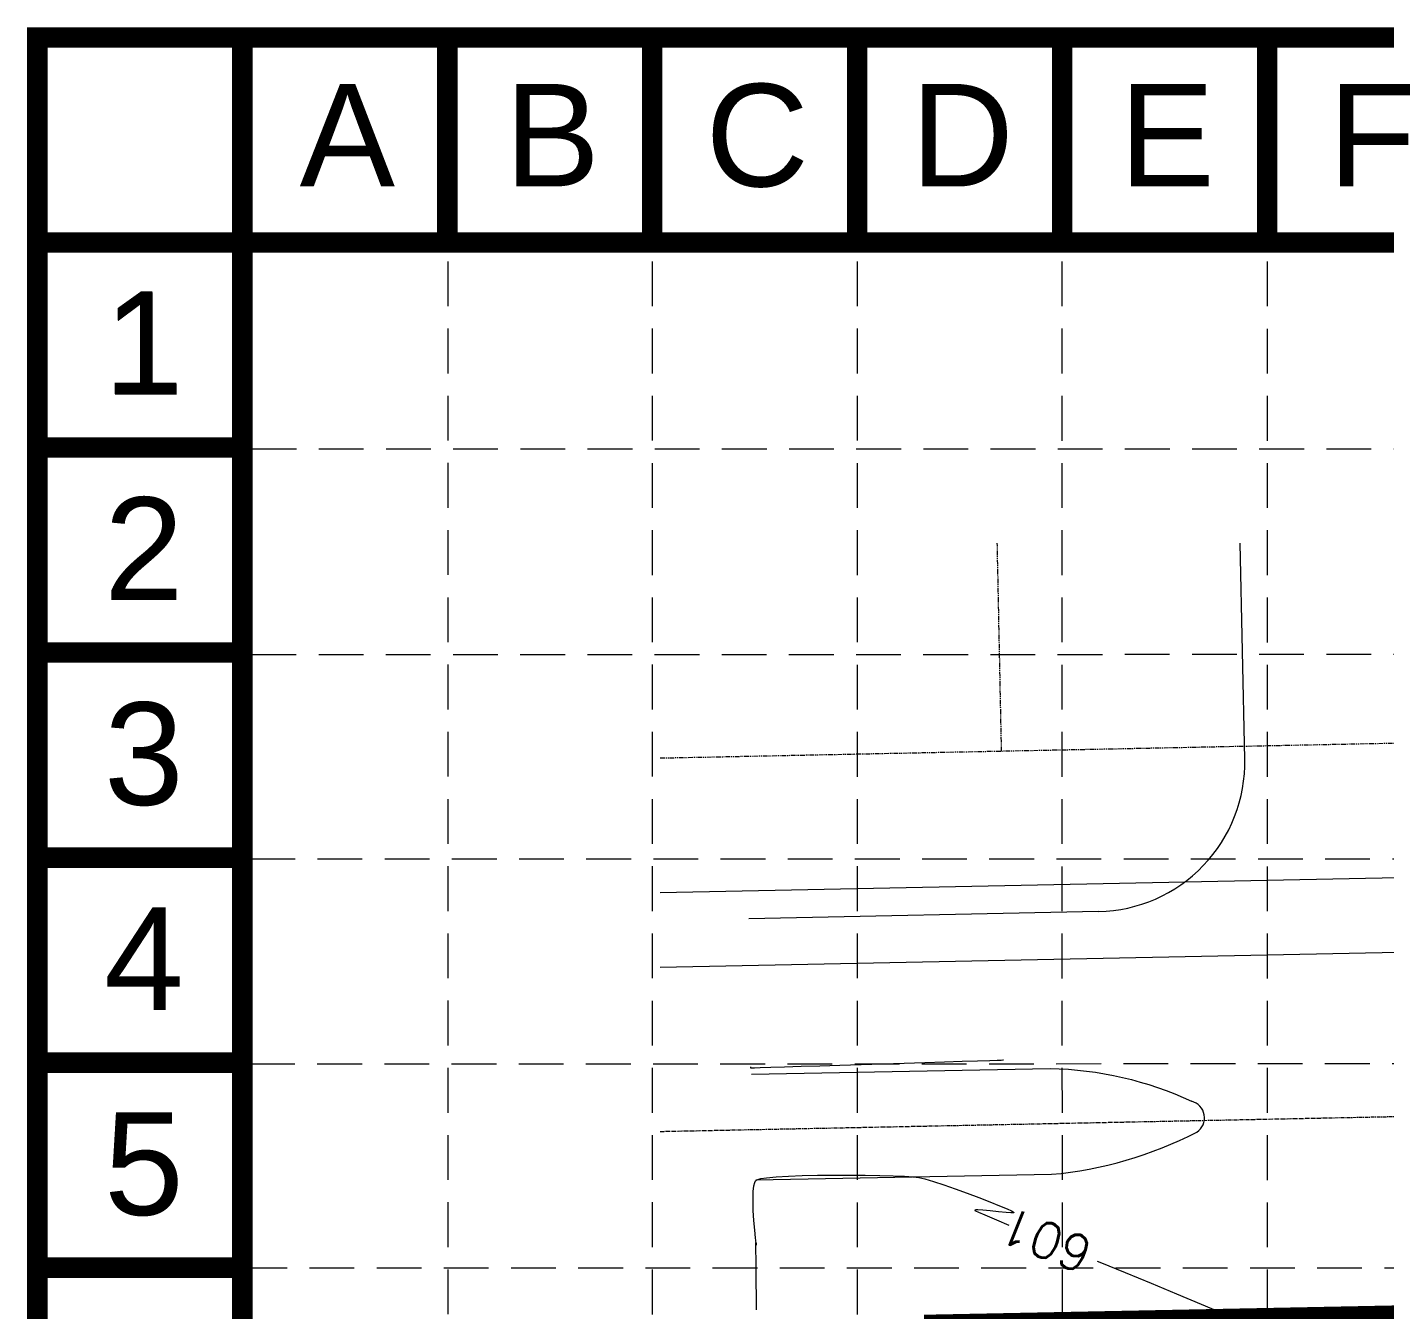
# Model space of a CAD drawing. Extents: x 2140663 to 2528301, y 336313 to 7007653.
# Drawn here: x 2527200.1 to 2527382, y 7007481.6 to 7007653.4 of the extents above; entities that cross this region are included whole.
import ezdxf
from ezdxf.enums import TextEntityAlignment as Align

# ---------------------------------------------------------------- set-up
doc = ezdxf.new("R2010")
doc.units = 0
doc.header["$MEASUREMENT"] = 0
for name, pattern in [('HIDDEN', [0.375, 0.25, -0.125]), ('xdrc002pt$0$CL', [0.7000000000000001, 0.5, -0.05, 0.1, -0.05]), ('xdrc002pt$0$PHANTOM2', [1.25, 0.625, -0.125, 0.125, -0.125, 0.125, -0.125])]:
    doc.linetypes.add(name, pattern=pattern)
for name, color, linetype in [('1 EXISTING CONTOURS', 43, 'Continuous'), ('BASE', 7, 'Continuous'), ('GRID', 254, 'HIDDEN'), ('LIMITS OF DISTURBANCE', 1, 'HIDDEN'), ('xdrc002bs$0$C-WATR-PIPE-E', 12, 'Continuous'), ('xdrc002bs$0$v-pave-exst', 6, 'Continuous'), ('xdrc002pt$0$V-ADJC-LINE-E', 2, 'xdrc002pt$0$PHANTOM2'), ('xdrc002pt$0$V-RWAY-CNTR-E', 2, 'xdrc002pt$0$CL')]:
    doc.layers.add(name, color=color, linetype=linetype)
doc.styles.add('L200', font='simplex', dxfattribs={"height": 12})
doc.styles.get("Standard").update_dxf_attribs({"font": 'ARIAL.TTF'})

msp = doc.modelspace()

# ---------------------------------------------------------------- linework, layer by layer
at = {"layer": '1 EXISTING CONTOURS', "color": 43, "lineweight": 0, "elevation": 601}
for points in [[(2527297.062664935, 7007514.112959016), (2527297.055300748, 7007514.181265644)], [(2527297.073045592, 7007514.036096819), (2527297.062664935, 7007514.112959016)], [(2527297.081185461, 7007514.000241212), (2527297.073045592, 7007514.036096819)], [(2527297.085402492, 7007513.9924475), (2527297.081185461, 7007514.000241212)], [(2527297.543052763, 7007514.004549734), (2527297.203279248, 7007513.994942727)], [(2527298.313072403, 7007514.027523736), (2527297.543052763, 7007514.004549734)], [(2527299.730686682, 7007514.07084524), (2527298.313072403, 7007514.027523736)], [(2527301.583495086, 7007514.128148149), (2527299.730686682, 7007514.07084524)], [(2527306.292717994, 7007514.275075618), (2527303.796003547, 7007514.197026821)], [(2527314.733156578, 7007514.540186356), (2527311.836788579, 7007514.449061026)], [(2527320.397087649, 7007514.718674072), (2527317.611754291, 7007514.630859251)], [(2527323.013662583, 7007514.801225177), (2527320.397087649, 7007514.718674072)], [(2527329.095896157, 7007514.993239805), (2527327.438560906, 7007514.940913684)], [(2527330.608420546, 7007515.040948573), (2527330.086459092, 7007515.024498055)], [(2527330.842116158, 7007515.048296822), (2527330.608420546, 7007515.040948573)], [(2527330.922868499, 7007515.050827585), (2527330.842116158, 7007515.048296822)], [(2527302.100238137, 7007499.545186645), (2527303.968477404, 7007499.614881406)], [(2527303.968477404, 7007499.614881406), (2527306.005153264, 7007499.659169626)], [(2527306.005153264, 7007499.659169626), (2527308.13692699, 7007499.680165689)], [(2527308.13692699, 7007499.680165689), (2527310.290459852, 7007499.679983974)], [(2527316.148225964, 7007499.573515952), (2527317.65540808, 7007499.509766919)], [(2527317.65540808, 7007499.509766919), (2527318.817655686, 7007499.435412005)], [(2527318.817655686, 7007499.435412005), (2527319.561630053, 7007499.352565589)], [(2527320.396923413, 7007499.158993101), (2527321.547882689, 7007498.820090559)], [(2527297.49203429, 7007498.25371727), (2527297.611686043, 7007498.688651445)], [(2527324.462344445, 7007497.837814084), (2527326.05861965, 7007497.260199537)], [(2527329.111190529, 7007496.096416279), (2527330.400258929, 7007495.576006953)], [(2527330.400258929, 7007495.576006953), (2527331.419697785, 7007495.140425419)], [(2527327.070856872, 7007494.969044089), (2527327.082897184, 7007494.952939168)], [(2527327.503755558, 7007495.040476719), (2527327.195587467, 7007495.028154679)], [(2527328.134263361, 7007495.000571198), (2527327.503755558, 7007495.040476719)], [(2527328.407022314, 7007494.340096215), (2527329.980178596, 7007493.67606148)], [(2527332.194473141, 7007494.604632933), (2527331.889531822, 7007494.599200097)], [(2527332.297791452, 7007494.632777826), (2527332.194473141, 7007494.604632933)], [(2527332.315232323, 7007494.655264499), (2527332.297791452, 7007494.632777826)], [(2527332.30832655, 7007494.675096673), (2527332.315232323, 7007494.655264499)], [(2527297.75059101, 7007490.629404698), (2527297.751190941, 7007490.641029979)], [(2527297.751190941, 7007490.641029979), (2527297.75600047, 7007490.631459477)], [(2527297.766988335, 7007490.565397033), (2527297.785074821, 7007490.412980241)], [(2527297.807097043, 7007490.289366663), (2527297.778575683, 7007490.55510795)], [(2527297.785074821, 7007490.412980241), (2527297.807097043, 7007490.289366663)], [(2527297.769437187, 7007488.428699876), (2527297.757582137, 7007489.595659186)], [(2527297.785478566, 7007486.956025654), (2527297.769437187, 7007488.428699876)], [(2527343.489582877, 7007488.143775498), (2527343.809218105, 7007488.013272692)], [(2527297.804516296, 7007485.270487287), (2527297.785478566, 7007486.956025654)], [(2527343.809218105, 7007488.013272692), (2527347.22736906, 7007486.613965661)], [(2527350.682864845, 7007485.193000122), (2527354.09851852, 7007483.779200895)], [(2527357.397143148, 7007482.401392804), (2527360.501551792, 7007481.088400668)]]:
    msp.add_lwpolyline(points, dxfattribs=at)
at = {"layer": '1 EXISTING CONTOURS', "color": 43, "lineweight": 0, "extrusion": (0.0006947439645203308, -0.9999997586653827, 0), "elevation": -7005756.476895159}
msp.add_lwpolyline([(2532164.917161234, 601.0000000000003), (2532164.903530763, 601.0000000000003)], dxfattribs=at)
at = {"layer": '1 EXISTING CONTOURS', "color": 43, "lineweight": 0, "extrusion": (0.02383827164621781, -0.9997158280256052, 0), "elevation": -6945276.25859269}
msp.add_lwpolyline([(2693626.038419227, 601.0000000000003), (2693625.934143308, 601.0000000000003)], dxfattribs=at)
at = {"layer": '1 EXISTING CONTOURS', "color": 43, "lineweight": 0, "extrusion": (0.03111640927434918, -0.99951576729628, 0), "elevation": -6925480.310203778}
msp.add_lwpolyline([(2744128.672603785, 601.0000000000007), (2744126.459023437, 601.0000000000007)], dxfattribs=at)
at = {"layer": '1 EXISTING CONTOURS', "color": 43, "lineweight": 0, "extrusion": (0.03133392809872119, -0.9995089719206649, 0), "elevation": -6924882.955140745}
msp.add_lwpolyline([(2745640.969564633, 601.0000000000007), (2745638.262809173, 601.0000000000007)], dxfattribs=at)
at = {"layer": '1 EXISTING CONTOURS', "color": 43, "lineweight": 0, "extrusion": (0.03139814438583648, -0.9995069567187245, 0), "elevation": -6924706.539183955}
msp.add_lwpolyline([(2746088.713125215, 601), (2746085.873080732, 601)], dxfattribs=at)
at = {"layer": '1 EXISTING CONTOURS', "color": 43, "lineweight": 0, "extrusion": (0.03148336642534125, -0.9995042759480962, 0), "elevation": -6924472.370868593}
msp.add_lwpolyline([(2746684.910481627, 601.0000000000007), (2746682.030456217, 601.0000000000007)], dxfattribs=at)
at = {"layer": '1 EXISTING CONTOURS', "color": 43, "lineweight": 0, "extrusion": (0.03154903146137283, -0.9995022054071965, 0), "elevation": -6924291.904977048}
msp.add_lwpolyline([(2747147.604365963, 601.0000000000007), (2747145.230862003, 601.0000000000007)], dxfattribs=at)
at = {"layer": '1 EXISTING CONTOURS', "color": 43, "lineweight": 0, "extrusion": (0.03155765306236738, -0.9995019332313446, 0), "elevation": -6924268.208109652}
msp.add_lwpolyline([(2747209.386084958, 601), (2747207.332486248, 601)], dxfattribs=at)
at = {"layer": '1 EXISTING CONTOURS', "color": 43, "lineweight": 0, "extrusion": (0.03154034635244149, -0.9995024795126664, 0), "elevation": -6924315.775934204}
msp.add_lwpolyline([(2747092.13890543, 601), (2747091.147849425, 601)], dxfattribs=at)
at = {"layer": '1 EXISTING CONTOURS', "color": 43, "lineweight": 0, "extrusion": (0.4281650381580683, -0.9037005588684229, 0), "elevation": -5250580.200938866}
msp.add_lwpolyline([(5284286.543150648, 601), (5284286.726158027, 601)], dxfattribs=at)
at = {"layer": '1 EXISTING CONTOURS', "color": 43, "lineweight": 0, "extrusion": (0.2624909884786366, -0.9649344438704157, 0), "elevation": -6098384.288021714}
msp.add_lwpolyline([(4278082.24866599, 601.0000000000007), (4278082.656929092, 601.0000000000007)], dxfattribs=at)
at = {"layer": '1 EXISTING CONTOURS', "color": 43, "lineweight": 0, "extrusion": (0.1587038816823063, -0.9873262267047143, 0), "elevation": -6517595.676108076}
msp.add_lwpolyline([(3607385.306102596, 601.0000000000007), (3607386.088938246, 601.0000000000007)], dxfattribs=at)
at = {"layer": '1 EXISTING CONTOURS', "color": 43, "lineweight": 0, "extrusion": (0.09628369784708046, -0.9953539317895379, 0), "elevation": -6731604.292365263}
msp.add_lwpolyline([(3190265.105425777, 601), (3190266.422896727, 601)], dxfattribs=at)
at = {"layer": '1 EXISTING CONTOURS', "color": 43, "lineweight": 0, "extrusion": (0.05966470023150065, -0.9982184748572255, 0), "elevation": -6844224.786353764}
msp.add_lwpolyline([(2940898.378372414, 601.0000000000007), (2940900.007739115, 601.0000000000007)], dxfattribs=at)
at = {"layer": '1 EXISTING CONTOURS', "color": 43, "lineweight": 0, "extrusion": (-0.009155440257274387, -0.9999580880785431, 0), "elevation": -7030344.620583676}
msp.add_lwpolyline([(2463047.621356499, 601), (2463049.723397868, 601)], dxfattribs=at)
at = {"layer": '1 EXISTING CONTOURS', "color": 43, "lineweight": 0, "extrusion": (-0.01830421395711934, -0.9998324638415238, 0), "elevation": -7052586.117932386}
msp.add_lwpolyline([(2398622.203109022, 601), (2398624.180475249, 601)], dxfattribs=at)
at = {"layer": '1 EXISTING CONTOURS', "color": 43, "lineweight": 0, "extrusion": (-0.02867574949965143, -0.9995887661386724, 0), "elevation": -7077090.537181039}
msp.add_lwpolyline([(2325329.748348786, 601.0000000000007), (2325331.527858477, 601.0000000000007)], dxfattribs=at)
at = {"layer": '1 EXISTING CONTOURS', "color": 43, "lineweight": 0, "extrusion": (-0.2257590791048956, -0.9741831646059738, 0), "elevation": -7397153.23209405}
msp.add_lwpolyline([(880065.5678559877, 601.0000000000003), (880066.4252854625, 601.0000000000003)], dxfattribs=at)
at = {"layer": '1 EXISTING CONTOURS', "color": 43, "lineweight": 0, "extrusion": (0.999594599295235, -0.02847168874160549, 0), "elevation": 2326757.541336513}
msp.add_lwpolyline([(7076611.863948162, 601.0000000000007), (7076613.059691657, 601.0000000000007)], dxfattribs=at)
at = {"layer": '1 EXISTING CONTOURS', "color": 43, "lineweight": 0, "extrusion": (0.99248789531186, -0.1223428692627186, 0), "elevation": 1650994.725982795}
msp.add_lwpolyline([(7264053.239586138, 601.0000000000007), (7264054.019889335, 601.0000000000007)], dxfattribs=at)
at = {"layer": '1 EXISTING CONTOURS', "color": 43, "lineweight": 0, "extrusion": (0.8901111987137412, -0.4557434079878574, 0), "elevation": -944045.4271922125}
msp.add_lwpolyline([(7389252.284289878, 601), (7389252.515994804, 601)], dxfattribs=at)
at = {"layer": '1 EXISTING CONTOURS', "color": 43, "lineweight": 0, "extrusion": (0.7757601157094818, -0.6310279255899943, 0), "elevation": -2461350.721626943}
msp.add_lwpolyline([(7030933.589423569, 601), (7030933.686309243, 601)], dxfattribs=at)
at = {"layer": '1 EXISTING CONTOURS', "color": 43, "lineweight": 0, "extrusion": (-0.6237509672266479, 0.7816231386568728, 0), "elevation": 3900818.905348676}
msp.add_lwpolyline([(-6346328.682301754, 601.0000000000003), (-6346328.748519776, 601.0000000000003)], dxfattribs=at)
at = {"layer": '1 EXISTING CONTOURS', "color": 43, "lineweight": 0, "extrusion": (-0.3102510201426775, -0.9506546715292721, 0), "elevation": -7445815.577514131}
msp.add_lwpolyline([(228526.3783695651, 601.0000000000007), (228527.8331686608, 601.0000000000007)], dxfattribs=at)
at = {"layer": '1 EXISTING CONTOURS', "color": 43, "lineweight": 0, "extrusion": (-0.3275546909553299, -0.9448322202556169, 0), "elevation": -7448746.723745398}
msp.add_lwpolyline([(92557.17355790222, 601.0000000000007), (92558.7944279015, 601.0000000000007)], dxfattribs=at)
at = {"layer": '1 EXISTING CONTOURS', "color": 43, "lineweight": 0, "extrusion": (-0.3510549397960826, -0.936354862883068, 0), "elevation": -7448734.433581407}
msp.add_lwpolyline([(-93542.48372095544, 601.0000000000003), (-93540.79901077133, 601.0000000000003)], dxfattribs=at)
at = {"layer": '1 EXISTING CONTOURS', "color": 43, "lineweight": 0, "extrusion": (0.9996007434051545, 0.02825515499625624, 0), "elevation": 2724286.216026389}
msp.add_lwpolyline([(6933287.978709496, 601), (6933289.316212527, 601)], dxfattribs=at)
at = {"layer": '1 EXISTING CONTOURS', "color": 43, "lineweight": 0, "extrusion": (-0.3617398961038433, -0.9322790609934242, 0), "elevation": -7447177.650784334}
msp.add_lwpolyline([(-178716.4814983867, 601), (-178714.8992636604, 601)], dxfattribs=at)
at = {"layer": '1 EXISTING CONTOURS', "color": 43, "lineweight": 0, "extrusion": (0.9980497246687332, 0.06242393041667613, 0), "elevation": 2959803.851511401}
msp.add_lwpolyline([(6836063.202774251, 601.0000000000007), (6836064.565459228, 601.0000000000007)], dxfattribs=at)
at = {"layer": '1 EXISTING CONTOURS', "color": 43, "lineweight": 0, "extrusion": (0.9963872017680403, 0.08492669870455646, 0), "elevation": 3113290.166032625}
msp.add_lwpolyline([(6767540.625482839, 601), (6767541.894501309, 601)], dxfattribs=at)
at = {"layer": '1 EXISTING CONTOURS', "color": 43, "lineweight": 0, "extrusion": (0.8040671135433555, -0.5945385411544459, 0), "elevation": -2134085.253198724}
msp.add_lwpolyline([(7137089.634357162, 601), (7137089.602656251, 601)], dxfattribs=at)
at = {"layer": '1 EXISTING CONTOURS', "color": 43, "lineweight": 0, "extrusion": (0.5107072600971816, 0.85975467110335, 0), "elevation": 7315450.808398423}
msp.add_lwpolyline([(1405897.282633533, 601.0000000000003), (1405897.155325225, 601.0000000000003)], dxfattribs=at)
at = {"layer": '1 EXISTING CONTOURS', "color": 43, "lineweight": 0, "extrusion": (0.3026381810561131, -0.9531055195344571, 0), "elevation": -5914016.484038253}
msp.add_lwpolyline([(4529545.048864443, 601), (4529544.937771622, 601)], dxfattribs=at)
at = {"layer": '1 EXISTING CONTOURS', "color": 43, "lineweight": 0, "extrusion": (-0.4312907093430462, -0.9022130147777586, 0), "elevation": -7412265.826402814}
msp.add_lwpolyline([(-742079.9553887108, 601), (-742079.5471129967, 601)], dxfattribs=at)
at = {"layer": '1 EXISTING CONTOURS', "color": 43, "lineweight": 0, "extrusion": (-0.4021580572260735, -0.915570257821949, 0), "elevation": -7432238.881788101}
msp.add_lwpolyline([(-504174.5129809543, 601), (-504173.5886176443, 601)], dxfattribs=at)
at = {"layer": '1 EXISTING CONTOURS', "color": 43, "lineweight": 0, "extrusion": (-0.1065551078208781, -0.9943067982254176, 0), "elevation": -7236899.639443741}
msp.add_lwpolyline([(1766256.180037396, 601.0000000000007), (1766255.159904293, 601.0000000000007)], dxfattribs=at)
at = {"layer": '1 EXISTING CONTOURS', "color": 43, "lineweight": 0, "extrusion": (-0.1198360067581878, -0.9927937003649105, 0), "elevation": -7259861.816919062}
msp.add_lwpolyline([(1669367.361563866, 601.0000000000007), (1669366.252247219, 601.0000000000007)], dxfattribs=at)
at = {"layer": '1 EXISTING CONTOURS', "color": 43, "lineweight": 0, "extrusion": (-0.3825767562448466, -0.9239237119920515, 0), "elevation": -7441287.274724631}
msp.add_lwpolyline([(-345844.1032784707, 601), (-345842.3049726635, 601)], dxfattribs=at)
at = {"layer": '1 EXISTING CONTOURS', "color": 43, "lineweight": 0, "extrusion": (-0.1110556429868607, -0.9938141899574463, 0), "elevation": -7244822.013425802}
msp.add_lwpolyline([(1733475.847447355, 601.0000000000007), (1733474.828889916, 601.0000000000007)], dxfattribs=at)
at = {"layer": '1 EXISTING CONTOURS', "color": 43, "lineweight": 0, "extrusion": (-0.07410358710969604, -0.9972505494495734, 0), "elevation": -7175512.198148252}
msp.add_lwpolyline([(2001102.629024491, 601.0000000000007), (2001101.99993106, 601.0000000000007)], dxfattribs=at)
at = {"layer": '1 EXISTING CONTOURS', "color": 43, "lineweight": 0, "extrusion": (-0.4248838809164928, -0.905247859835824, 0), "elevation": -7417342.360643435}
msp.add_lwpolyline([(-689510.371990162, 601), (-689509.7475982397, 601)], dxfattribs=at)
at = {"layer": '1 EXISTING CONTOURS', "color": 43, "lineweight": 0, "extrusion": (-0.487311046576277, -0.8732284603039079, 0), "elevation": -7350740.755019072}
msp.add_lwpolyline([(-1207891.443603329, 601), (-1207891.157530482, 601)], dxfattribs=at)
at = {"layer": '1 EXISTING CONTOURS', "color": 43, "lineweight": 0, "extrusion": (-0.635849415817713, -0.7718131382687606, 0), "elevation": -7015479.228414661}
msp.add_lwpolyline([(-2505083.210518382, 601), (-2505083.115168409, 601)], dxfattribs=at)
at = {"layer": '1 EXISTING CONTOURS', "color": 43, "lineweight": 0, "extrusion": (0.9949523409477211, 0.1003485886430399, 0), "elevation": 3217732.621078626}
msp.add_lwpolyline([(6718509.088460955, 601.0000000000003), (6718510.143977057, 601.0000000000003)], dxfattribs=at)
at = {"layer": '1 EXISTING CONTOURS', "color": 43, "lineweight": 0, "extrusion": (0.9939136305882814, 0.110162130202813, 0), "elevation": 3283875.797608641}
msp.add_lwpolyline([(6686427.871995701, 601.0000000000007), (6686428.593678855, 601.0000000000007)], dxfattribs=at)
at = {"layer": '1 EXISTING CONTOURS', "color": 43, "lineweight": 0, "extrusion": (0.9999942253700667, -0.003398415295466114, 0), "elevation": 2503468.793043964}
msp.add_lwpolyline([(7016038.880679436, 601), (7016038.971071362, 601)], dxfattribs=at)
at = {"layer": '1 EXISTING CONTOURS', "color": 43, "lineweight": 0, "extrusion": (0.9999844878158305, 0.005569930673823159, 0), "elevation": 2566289.782875442}
msp.add_lwpolyline([(6993304.671966647, 601), (6993304.9642683, 601)], dxfattribs=at)
at = {"layer": '1 EXISTING CONTOURS', "color": 43, "lineweight": 0, "extrusion": (0.9999620766560874, 0.008708917822852396, 0), "elevation": 2588229.565033196}
msp.add_lwpolyline([(6985213.819736623, 601), (6985214.470818305, 601)], dxfattribs=at)
at = {"layer": '1 EXISTING CONTOURS', "color": 43, "lineweight": 0, "extrusion": (0.9864484542350732, 0.1640714696016186, 0), "elevation": 3642778.250921565}
msp.add_lwpolyline([(6497870.844522088, 601.0000000000007), (6497870.777552099, 601.0000000000007)], dxfattribs=at)
at = {"layer": '1 EXISTING CONTOURS', "color": 43, "lineweight": 0, "extrusion": (-0.3803182351930494, -0.9248556860287146, 0), "elevation": -7442110.076929293}
msp.add_lwpolyline([(-327643.4883611556, 601), (-327639.7521071243, 601)], dxfattribs=at)
at = {"layer": '1 EXISTING CONTOURS', "color": 43, "lineweight": 0, "extrusion": (0.9999333694901497, 0.01154368139182451, 0), "elevation": 2608021.586695447}
msp.add_lwpolyline([(6977842.231861302, 601.0000000000007), (6977844.037533352, 601.0000000000007)], dxfattribs=at)
at = {"layer": '1 EXISTING CONTOURS', "color": 43, "lineweight": 0, "extrusion": (0.9999314487629902, 0.01170887589598434, 0), "elevation": 2609174.330202271}
msp.add_lwpolyline([(6977409.443846388, 601), (6977411.276686369, 601)], dxfattribs=at)
at = {"layer": '1 EXISTING CONTOURS', "color": 43, "lineweight": 0, "extrusion": (-0.3854211519519347, -0.922740773797302, 0), "elevation": -7440186.732833328}
msp.add_lwpolyline([(-368739.7939373432, 601), (-368736.21912552, 601)], dxfattribs=at)
at = {"layer": 'BASE', "color": 9}
msp.add_line((2527228.947377252, 7007624.562990395), (2528272.331315909, 7007624.562990395), dxfattribs=at)
at = {"layer": 'BASE', "const_width": 2.745747206990553}
for points in [[(2527228.947377252, 7007652.020462465), (2527201.489905182, 7007652.020462465)], [(2527228.947377252, 7007652.020462465), (2527228.947377252, 7007624.562990395)], [(2527256.404849323, 7007652.020462465), (2527256.404849323, 7007624.562990395)], [(2527283.862321392, 7007652.020462465), (2527283.862321392, 7007624.562990395)], [(2527311.319793462, 7007652.020462465), (2527311.319793462, 7007624.562990395)], [(2527338.777265533, 7007652.020462465), (2527338.777265533, 7007624.562990395)], [(2527366.234737602, 7007652.020462465), (2527366.234737602, 7007624.562990395)], [(2527228.947377252, 7007624.562990395), (2527201.489905182, 7007624.562990395)], [(2527228.947377252, 7007597.105518323), (2527201.489905182, 7007597.105518323)], [(2527228.947377252, 7007569.648046254), (2527201.489905182, 7007569.648046254)], [(2527228.947377252, 7007542.190574186), (2527201.489905182, 7007542.190574186)], [(2527228.947377252, 7007514.733102113), (2527201.489905182, 7007514.733102113)], [(2527228.947377252, 7007487.275630045), (2527201.489905182, 7007487.275630045)]]:
    msp.add_lwpolyline(points, dxfattribs=at)
for points in [[(2528299.78878798, 7005894.74224999), (2528299.78878798, 7007652.020462465), (2527201.489905182, 7007652.020462465), (2527201.489905182, 7005894.74224999)], [(2528272.331315909, 7005922.199722059), (2528272.331315909, 7007624.562990395), (2527228.947377252, 7007624.562990395), (2527228.947377252, 7005922.199722059)]]:
    msp.add_lwpolyline(points, close=True, dxfattribs=at)
at = {"layer": 'GRID', "color": 253, "linetype": 'HIDDEN', "lineweight": 0, "ltscale": 24}
for p, q in [((2527256.655494211, 7006032.033473901), (2527256.506897917, 7007623.531352802)), ((2527284.22944134, 7006032.029138699), (2527283.888049903, 7007623.518987718)), ((2527311.604736099, 7006032.024834732), (2527311.351720035, 7007623.446631561)), ((2527339.208465025, 7006032.020494846), (2527338.773547749, 7007623.404141763)), ((2527366.415647264, 7006032.016217309), (2527366.29970966, 7007623.616497753)), ((2527230.19618242, 7007596.921024007), (2528271.880184806, 7007597.056849426)), ((2527230.175714295, 7007569.386383166), (2528271.880184806, 7007569.599377357)), ((2527230.021053655, 7007542.0128863), (2528272.331315909, 7007542.190574186)), ((2527229.983776069, 7007514.580157942), (2528272.331315909, 7007514.733102113)), ((2527228.947377252, 7007487.275630045), (2528272.331315909, 7007487.275630045))]:
    msp.add_line(p, q, dxfattribs=at)
at = {"layer": 'LIMITS OF DISTURBANCE', "ltscale": 70, "const_width": 6}
msp.add_lwpolyline([(2527323.279507909, 7007478.034385583), (2527323.279507909, 7007463.102355542), (2527345.362386929, 7006446.874516389, 0.3527120601780434), (2527681.725039883, 7006131.321992346), (2528205.897920626, 7006144.525554366), (2528183.386823632, 7007495.015237641)], format="xyb", close=True, dxfattribs=at)
at = {"layer": 'xdrc002bs$0$C-WATR-PIPE-E', "color": 7, "lineweight": 0}
for p, q in [((2527284.938087328, 7007537.530096531), (2528222.469736997, 7007556.56467502)), ((2527284.938087328, 7007527.528035712), (2528222.469736997, 7007546.562614202))]:
    msp.add_line(p, q, dxfattribs=at)
at = {"layer": 'xdrc002bs$0$v-pave-exst', "color": 7, "lineweight": 0}
for p, q in [((2527363.253033663, 7007555.379193598), (2527362.648403803, 7007584.312139795)), ((2527343.670042192, 7007534.965589637), (2527296.780760043, 7007533.997957309))]:
    msp.add_line(p, q, dxfattribs=at)
for points in [[(2527297.150830848, 7007513.207678953), (2527337.166481085, 7007513.964240316, -0.1046128012604281), (2527356.109809511, 7007509.561162191, -1.916312412712508)], [(2527297.729676053, 7007499.020280591), (2527337.362269905, 7007499.777882108, 0.09583444518933519), (2527356.806942128, 7007505.431274278, 84.0700222764329)]]:
    msp.add_lwpolyline(points, format="xyb", dxfattribs=at)
for centre, radius, start, end in [((2527343.257399341, 7007554.96133233), 20, 271.182218575425, 1.197171463218012), ((2527355.565212263, 7007507.345450596), 2.281658177074059, 302.9715524349728, 76.1910676387407)]:
    msp.add_arc(centre, radius, start, end, dxfattribs=at)
at = {"layer": 'xdrc002pt$0$V-ADJC-LINE-E', "color": 7, "lineweight": 0}
for p, q in [((2527330.659892397, 7007556.462089639), (2527330.094456589, 7007584.312139795)), ((2527284.938087328, 7007555.533806005), (2528068.52783115, 7007571.442922768))]:
    msp.add_line(p, q, dxfattribs=at)
at = {"layer": 'xdrc002pt$0$V-RWAY-CNTR-E', "color": 7, "lineweight": 0}
msp.add_line((2527284.938087328, 7007505.523501908), (2528222.469736997, 7007524.558080399), dxfattribs=at)

# ---------------------------------------------------------------- texts
at = {"layer": '1 EXISTING CONTOURS', "color": 43, "lineweight": 0, "insert": (2527341.472274691, 7007486.375705752, 601), "char_height": 4.8, "width": 16.8, "attachment_point": 1, "rotation": 157.80674787136624, "style": 'L200'}
msp.add_mtext('\\Ftxt.shx;\\W1.0000000000;\\T1.0000000000;\\o\\l601', dxfattribs=at)
at = {"layer": 'BASE'}
for s, p in [('A', (2527243.008847613, 7007638.92882147)), ('B', (2527270.466319683, 7007638.92882147)), ('C', (2527297.923791752, 7007638.92882147)), ('D', (2527325.381263823, 7007638.92882147)), ('E', (2527352.838735893, 7007638.92882147)), ('F', (2527380.296207962, 7007638.92882147)), ('1', (2527215.724347091, 7007611.143627745)), ('1', (2527215.756732928, 7007611.027097924)), ('2', (2527215.756732928, 7007583.569641409)), ('3', (2527215.756752092, 7007556.112158908)), ('4', (2527215.756771256, 7007528.654685067)), ('5', (2527215.756771256, 7007501.197219891))]:
    msp.add_text(s, height=13.72873603495276, dxfattribs=at).set_placement(p, align=Align.MIDDLE_CENTER)

doc.saveas('drawing.dxf')
